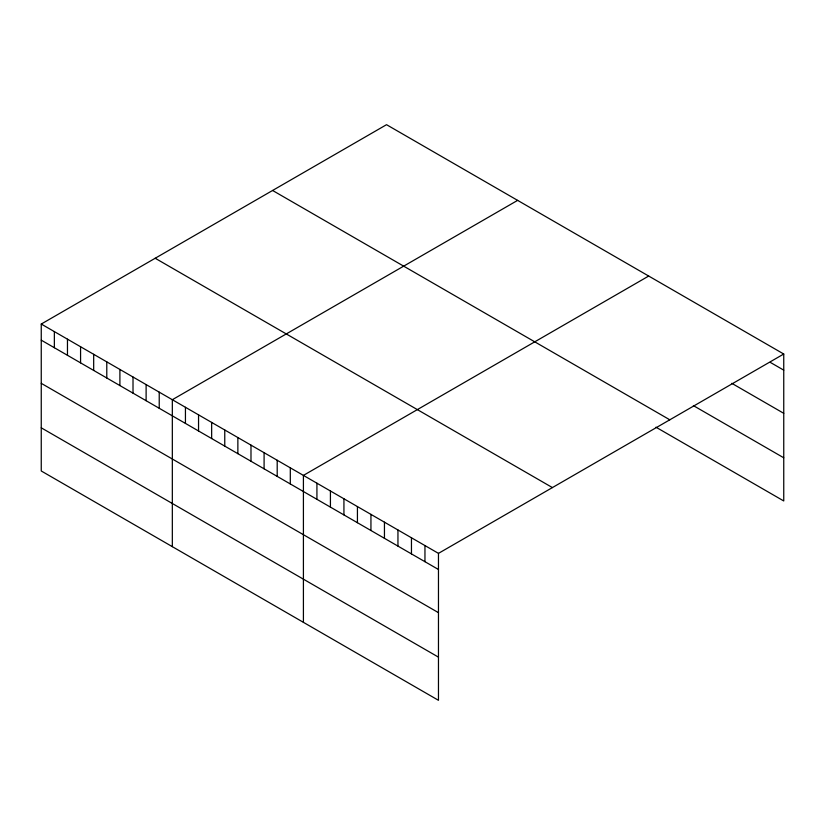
<?xml version="1.0" encoding="UTF-8"?>
<svg xmlns="http://www.w3.org/2000/svg" width="825" height="825" viewBox="0 0 825 825"><rect width="100%" height="100%" fill="white"/><g stroke="black" fill="none" stroke-linecap="round" stroke-linejoin="round"><path stroke-width="1.24" d="M41.25 324.039L438.467 553.369L438.467 700.312L41.25 470.982L41.25 324.039L386.533 124.688L783.75 354.018L783.75 500.961L655.968 427.195M517.615 200.372L172.332 399.713L172.332 546.655M648.697 276.045L303.414 475.396L303.414 622.339M438.467 553.369L783.75 354.018M770.241 362.35L783.75 370.147M731.806 383.326L783.75 413.315M693.371 405.611L783.75 457.793M272.59 190.472L669.807 419.801M155.193 258.256L552.41 487.585M41.25 340.158L438.467 569.498M41.25 383.336L438.467 612.666M41.25 427.814L438.467 657.143M424.957 545.572L424.957 561.701M411.458 537.776L411.458 553.895M397.949 529.98L397.949 546.098M384.45 522.173L384.45 538.302M370.941 514.377L370.941 530.506M357.431 506.581L357.431 522.71M343.932 498.785L343.932 514.913M330.423 490.988L330.423 507.117M316.924 483.192L316.924 499.321M290.307 467.827L290.307 483.955M277.2 460.257L277.2 476.386M264.093 452.688L264.093 468.817M250.986 445.118L250.986 461.247M237.868 437.559L237.868 453.678M224.761 429.99L224.761 446.108M211.654 422.421L211.654 438.549M198.547 414.851L198.547 430.98M185.439 407.282L185.439 423.411M159.225 392.143L159.225 408.272M146.118 384.584L146.118 400.702M133.011 377.015L133.011 393.133M119.903 369.445L119.903 385.574M106.786 361.876L106.786 378.005M93.679 354.307L93.679 370.435M80.572 346.737L80.572 362.866M67.464 339.168L67.464 355.297M54.357 331.598L54.357 347.727"/></g></svg>
